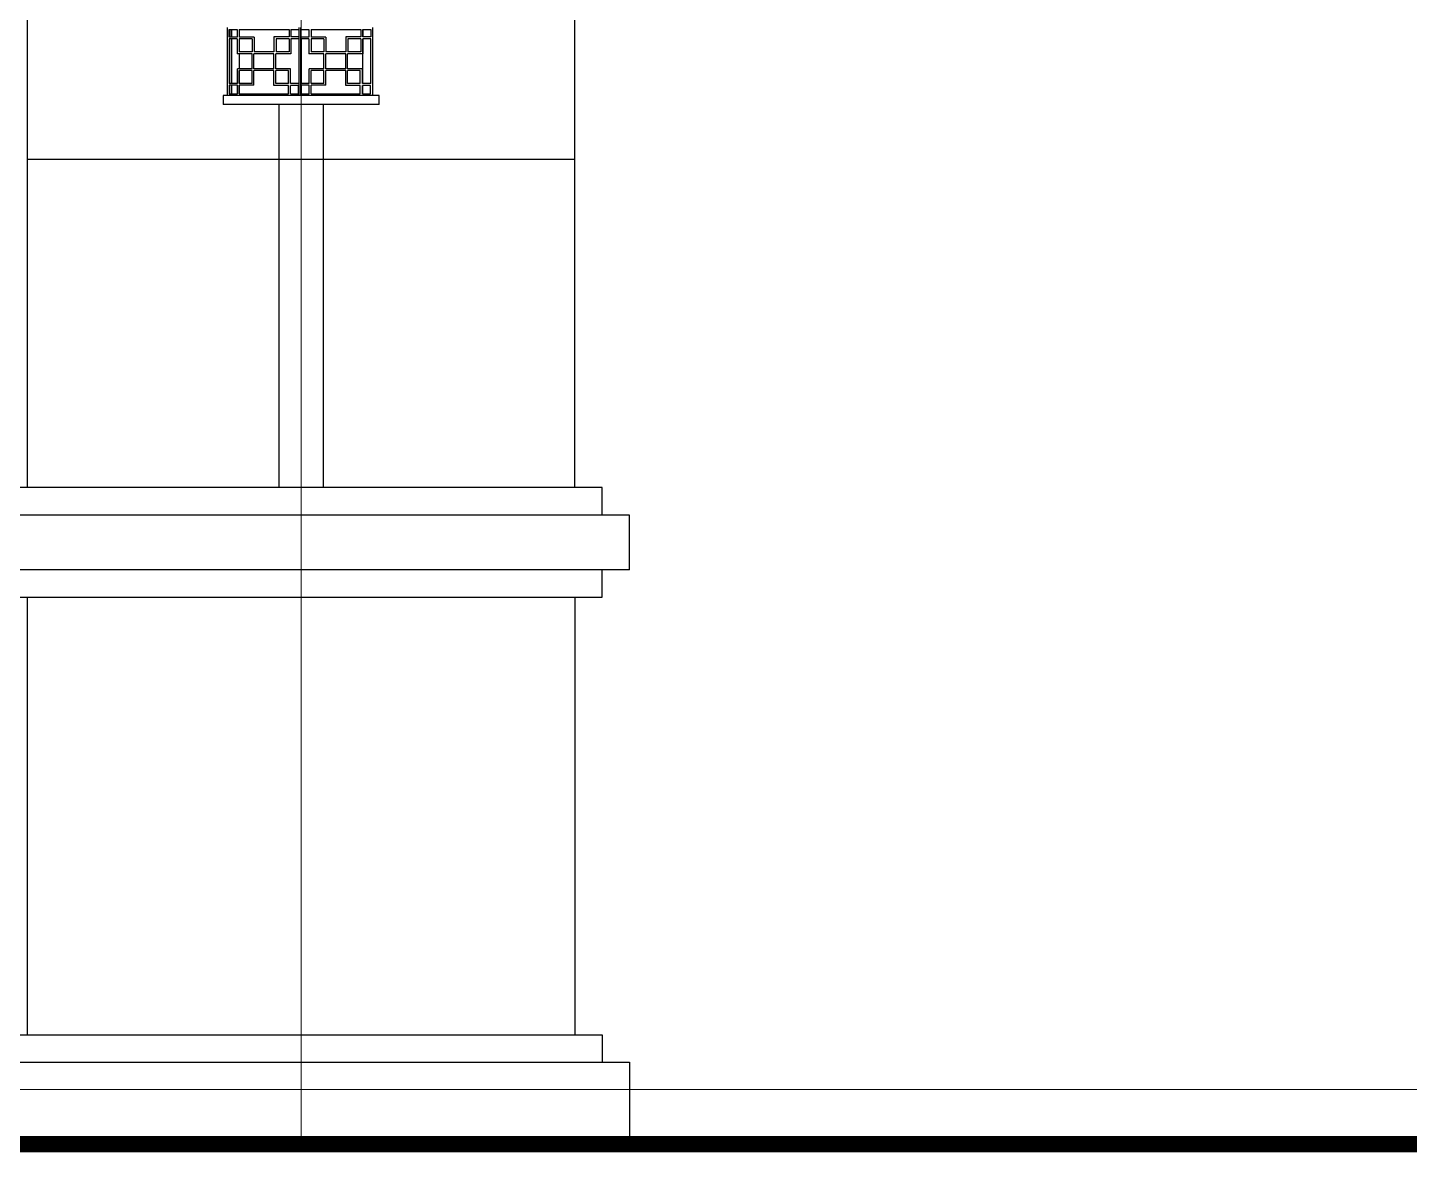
# Model space of a CAD drawing. Extents: x 1188826 to 1909461, y 608442 to 1651179.
# Drawn here: x 1670783 to 1673309, y 1041862 to 1043917 of the extents above; entities that cross this region are included whole.
import ezdxf

# ---------------------------------------------------------------- set-up
doc = ezdxf.new("R2010")
doc.units = 0
doc.header["$LTSCALE"] = 1000
doc.header["$MEASUREMENT"] = 0
doc.linetypes.add('ACAD_ISO10W100', pattern=[18.5, 12, -3, 0.5, -3])
doc.linetypes.add('DOTE', pattern=[2.42, 2, -0.2, 0.02, -0.2])
for name, color, linetype in [('1', 7, 'Continuous'), ('分缝', 37, 'Continuous'), ('立面线', 40, 'Continuous')]:
    doc.layers.add(name, color=color, linetype=linetype)
doc.layers.add('DOTE', color=19, linetype='DOTE', lineweight=9)

msp = doc.modelspace()

# ---------------------------------------------------------------- linework, layer by layer
at = {"layer": '1', "const_width": 30}
msp.add_lwpolyline([(1651532.8, 1041876.5), (1678232.8, 1041876.5)], dxfattribs=at)
at = {"layer": 'DOTE', "linetype": 'ACAD_ISO10W100', "ltscale": 100}
for p, q in [((1671282.7, 1047826.5), (1671282.7, 1041876.5)), ((1651532.8, 1041976.5), (1678232.8, 1041976.5)), ((1651532.8, 1041876.5), (1678232.8, 1041876.5))]:
    msp.add_line(p, q, dxfattribs=at)
at = {"layer": '分缝'}
for p, q in [((1671242.8, 1043676.5), (1670782.8, 1043676.5)), ((1671322.8, 1043676.5), (1671242.8, 1043676.5)), ((1671782.8, 1043676.5), (1671322.8, 1043676.5))]:
    msp.add_line(p, q, dxfattribs=at)
at = {"layer": '立面线'}
for p, q in [((1670782.8, 1043076.5), (1670782.8, 1047776.5)), ((1671782.8, 1043076.5), (1671782.8, 1047776.5)), ((1671147.3, 1043917.3), (1671147.3, 1043793.1)), ((1671151.2, 1043900.2), (1671151.2, 1043913.7)), ((1671151.2, 1043913.7), (1671165.8, 1043913.7)), ((1671165.8, 1043900.2), (1671151.2, 1043900.2)), ((1671151.2, 1043897.1), (1671151.2, 1043815)), ((1671165.8, 1043897.1), (1671151.2, 1043897.1)), ((1671152.3, 1043913.7), (1671152.3, 1043900.2)), ((1671152.3, 1043815), (1671152.3, 1043897.1)), ((1671155.3, 1043913.7), (1671155.3, 1043900.2)), ((1671155.3, 1043897.1), (1671155.3, 1043815)), ((1671165.8, 1043913.7), (1671165.8, 1043900.2)), ((1671165.8, 1043897.1), (1671165.8, 1043869.3)), ((1671169.7, 1043913.7), (1671169.7, 1043900.2)), ((1671169.7, 1043913.7), (1671260.6, 1043913.7)), ((1671169.9, 1043900.2), (1671169.7, 1043900.2)), ((1671169.7, 1043897.1), (1671169.7, 1043872.9)), ((1671193, 1043897.1), (1671169.7, 1043897.1)), ((1671169.9, 1043900.2), (1671169.9, 1043913.7)), ((1671196.9, 1043900.2), (1671169.9, 1043900.2)), ((1671169.9, 1043872.9), (1671169.9, 1043897.1)), ((1671193, 1043897.1), (1671193, 1043872.9)), ((1671196.9, 1043900.2), (1671196.9, 1043872.9)), ((1671232.9, 1043900.7), (1671232.9, 1043872.9)), ((1671260.6, 1043900.7), (1671232.9, 1043900.7)), ((1671236.8, 1043896.6), (1671236.8, 1043872.9)), ((1671260.6, 1043896.6), (1671236.8, 1043896.6)), ((1671260.6, 1043913.7), (1671260.6, 1043900.7)), ((1671260.6, 1043896.6), (1671260.6, 1043872.9)), ((1671264, 1043913.7), (1671264, 1043900.7)), ((1671264, 1043913.7), (1671278.6, 1043913.7)), ((1671278.6, 1043900.7), (1671264, 1043900.7)), ((1671264, 1043896.6), (1671264, 1043869.3)), ((1671278.6, 1043896.6), (1671264, 1043896.6)), ((1671278.6, 1043917.3), (1671278.6, 1043793.1)), ((1671282, 1043793.1), (1671282, 1043917.3)), ((1671282.5, 1043900.2), (1671282.5, 1043913.7)), ((1671282.5, 1043913.7), (1671297.1, 1043913.7)), ((1671297.1, 1043900.2), (1671282.5, 1043900.2)), ((1671297.1, 1043897.1), (1671282.5, 1043897.1)), ((1671282.5, 1043897.1), (1671282.5, 1043815)), ((1671297.1, 1043913.7), (1671297.1, 1043900.2)), ((1671297.1, 1043897.1), (1671297.1, 1043869.3)), ((1671301, 1043913.7), (1671391.9, 1043913.7)), ((1671301, 1043913.7), (1671301, 1043900.2)), ((1671328.2, 1043900.2), (1671301, 1043900.2)), ((1671324.3, 1043897.1), (1671301, 1043897.1)), ((1671301, 1043897.1), (1671301, 1043872.9)), ((1671324.3, 1043897.1), (1671324.3, 1043872.9)), ((1671328.2, 1043900.2), (1671328.2, 1043872.9)), ((1671364.2, 1043900.7), (1671364.2, 1043872.9)), ((1671391.9, 1043900.7), (1671364.2, 1043900.7)), ((1671368.1, 1043896.6), (1671368.1, 1043872.9)), ((1671391.9, 1043896.6), (1671368.1, 1043896.6)), ((1671391.9, 1043913.7), (1671391.9, 1043900.7)), ((1671391.9, 1043896.6), (1671391.9, 1043872.9)), ((1671395.3, 1043913.7), (1671395.3, 1043900.7)), ((1671395.3, 1043913.7), (1671409.9, 1043913.7)), ((1671409.9, 1043900.7), (1671395.3, 1043900.7)), ((1671395.3, 1043896.6), (1671395.3, 1043869.3)), ((1671409.9, 1043896.6), (1671395.3, 1043896.6)), ((1671395.7, 1043900.7), (1671395.7, 1043913.7)), ((1671395.7, 1043815), (1671395.7, 1043896.6)), ((1671409.9, 1043913.7), (1671409.9, 1043900.7)), ((1671409.9, 1043815), (1671409.9, 1043896.6)), ((1671413.3, 1043917.3), (1671413.3, 1043793.1)), ((1671193, 1043869.3), (1671165.8, 1043869.3)), ((1671169.9, 1043872.9), (1671169.7, 1043872.9)), ((1671193, 1043872.9), (1671169.9, 1043872.9)), ((1671169.9, 1043842.3), (1671169.9, 1043869.3)), ((1671193, 1043842.3), (1671193, 1043869.3)), ((1671196.4, 1043842.3), (1671196.4, 1043869.3)), ((1671232.9, 1043869.3), (1671196.4, 1043869.3)), ((1671232.9, 1043872.9), (1671196.9, 1043872.9)), ((1671232.9, 1043842.3), (1671232.9, 1043869.3)), ((1671236.3, 1043842.3), (1671236.3, 1043869.3)), ((1671264, 1043869.3), (1671236.3, 1043869.3)), ((1671260.6, 1043872.9), (1671236.8, 1043872.9)), ((1671324.3, 1043869.3), (1671297.1, 1043869.3)), ((1671324.3, 1043872.9), (1671301, 1043872.9)), ((1671324.3, 1043842.3), (1671324.3, 1043869.3)), ((1671327.7, 1043842.3), (1671327.7, 1043869.3)), ((1671364.2, 1043869.3), (1671327.7, 1043869.3)), ((1671364.2, 1043872.9), (1671328.2, 1043872.9)), ((1671364.2, 1043842.3), (1671364.2, 1043869.3)), ((1671367.6, 1043842.3), (1671367.6, 1043869.3)), ((1671395.3, 1043869.3), (1671367.6, 1043869.3)), ((1671391.9, 1043872.9), (1671368.1, 1043872.9)), ((1671169.7, 1043842.3), (1671166.4, 1043842.3)), ((1671166.4, 1043815), (1671166.4, 1043842.3)), ((1671169.9, 1043842.3), (1671169.7, 1043842.3)), ((1671193, 1043842.3), (1671169.9, 1043842.3)), ((1671232.9, 1043842.3), (1671196.4, 1043842.3)), ((1671263.4, 1043842.3), (1671236.3, 1043842.3)), ((1671263.4, 1043815), (1671263.4, 1043842.3)), ((1671297.7, 1043815), (1671297.7, 1043842.3)), ((1671324.3, 1043842.3), (1671297.7, 1043842.3)), ((1671364.2, 1043842.3), (1671327.7, 1043842.3)), ((1671394.7, 1043842.3), (1671367.6, 1043842.3)), ((1671394.7, 1043815), (1671394.7, 1043842.3)), ((1671169.7, 1043815), (1671169.7, 1043838.7)), ((1671193, 1043838.7), (1671169.7, 1043838.7)), ((1671169.9, 1043815), (1671169.9, 1043838.7)), ((1671193, 1043815), (1671193, 1043838.7)), ((1671232.9, 1043838.7), (1671196.4, 1043838.7)), ((1671196.4, 1043811.9), (1671196.4, 1043838.7)), ((1671232.9, 1043811.4), (1671232.9, 1043838.7)), ((1671259.5, 1043838.7), (1671236.3, 1043838.7)), ((1671236.3, 1043815), (1671236.3, 1043838.7)), ((1671259.5, 1043815), (1671259.5, 1043838.7)), ((1671324.3, 1043838.7), (1671301, 1043838.7)), ((1671301, 1043815), (1671301, 1043838.7)), ((1671324.3, 1043815), (1671324.3, 1043838.7)), ((1671364.2, 1043838.7), (1671327.7, 1043838.7)), ((1671327.7, 1043811.9), (1671327.7, 1043838.7)), ((1671364.2, 1043811.4), (1671364.2, 1043838.7)), ((1671390.8, 1043838.7), (1671367.6, 1043838.7)), ((1671367.6, 1043815), (1671367.6, 1043838.7)), ((1671390.8, 1043815), (1671390.8, 1043838.7)), ((1671140.3, 1043793.1), (1671140.3, 1043776.6)), ((1671425.3, 1043793.1), (1671140.3, 1043793.1)), ((1671166.4, 1043815), (1671151.2, 1043815)), ((1671151.2, 1043811.9), (1671151.2, 1043796.4)), ((1671166.4, 1043811.9), (1671151.2, 1043811.9)), ((1671151.2, 1043796.4), (1671166.4, 1043796.4)), ((1671152.3, 1043796.4), (1671152.3, 1043811.9)), ((1671155.3, 1043811.9), (1671155.3, 1043796.4)), ((1671166.4, 1043796.4), (1671166.4, 1043811.9)), ((1671169.9, 1043815), (1671169.7, 1043815)), ((1671169.7, 1043796.4), (1671169.7, 1043811.9)), ((1671196.4, 1043811.9), (1671169.7, 1043811.9)), ((1671169.7, 1043796.4), (1671169.9, 1043796.4)), ((1671193, 1043815), (1671169.9, 1043815)), ((1671169.9, 1043796.4), (1671169.9, 1043811.9)), ((1671169.9, 1043796.4), (1671259.5, 1043796.4)), ((1671259.5, 1043811.4), (1671232.9, 1043811.4)), ((1671259.5, 1043815), (1671236.3, 1043815)), ((1671259.5, 1043796.4), (1671259.5, 1043811.4)), ((1671278.6, 1043815), (1671263.4, 1043815)), ((1671263.4, 1043796.4), (1671263.4, 1043811.4)), ((1671278, 1043811.4), (1671263.4, 1043811.4)), ((1671263.4, 1043796.4), (1671278, 1043796.4)), ((1671278, 1043796.4), (1671278, 1043811.4)), ((1671297.7, 1043815), (1671282.5, 1043815)), ((1671297.7, 1043811.9), (1671282.5, 1043811.9)), ((1671282.5, 1043811.9), (1671282.5, 1043796.4)), ((1671282.5, 1043796.4), (1671297.7, 1043796.4)), ((1671297.7, 1043796.4), (1671297.7, 1043811.9)), ((1671324.3, 1043815), (1671301, 1043815)), ((1671327.7, 1043811.9), (1671301, 1043811.9)), ((1671301, 1043796.4), (1671301, 1043811.9)), ((1671301, 1043796.4), (1671390.8, 1043796.4)), ((1671390.8, 1043811.4), (1671364.2, 1043811.4)), ((1671390.8, 1043815), (1671367.6, 1043815)), ((1671390.8, 1043796.4), (1671390.8, 1043811.4)), ((1671409.9, 1043815), (1671394.7, 1043815)), ((1671394.7, 1043796.4), (1671394.7, 1043811.4)), ((1671409.3, 1043811.4), (1671394.7, 1043811.4)), ((1671394.7, 1043796.4), (1671409.3, 1043796.4)), ((1671395.7, 1043796.4), (1671395.7, 1043811.4)), ((1671409.3, 1043796.4), (1671409.3, 1043811.4)), ((1671425.3, 1043776.6), (1671425.3, 1043793.1)), ((1671425.3, 1043776.6), (1671140.3, 1043776.6)), ((1671242.8, 1043076.5), (1671242.8, 1043776.6)), ((1671322.8, 1043776.6), (1671322.8, 1043076.5)), ((1671832.8, 1043076.5), (1670732.8, 1043076.5)), ((1671832.8, 1043026.5), (1671832.8, 1043076.5)), ((1671882.8, 1043026.5), (1670682.8, 1043026.5)), ((1671882.8, 1042926.5), (1671882.8, 1043026.5)), ((1671882.8, 1042926.5), (1670682.8, 1042926.5)), ((1671832.8, 1042876.5), (1671832.8, 1042926.5)), ((1670732.8, 1042876.5), (1671832.8, 1042876.5)), ((1670782.8, 1042076.5), (1670782.8, 1042876.5)), ((1671782.8, 1042876.5), (1671782.8, 1042076.5)), ((1670732.8, 1042076.5), (1671832.8, 1042076.5)), ((1671832.8, 1042076.5), (1671832.8, 1042026.5)), ((1670682.8, 1042026.5), (1671882.8, 1042026.5)), ((1671882.8, 1042026.5), (1671882.8, 1041876.5))]:
    msp.add_line(p, q, dxfattribs=at)

doc.saveas('drawing.dxf')
